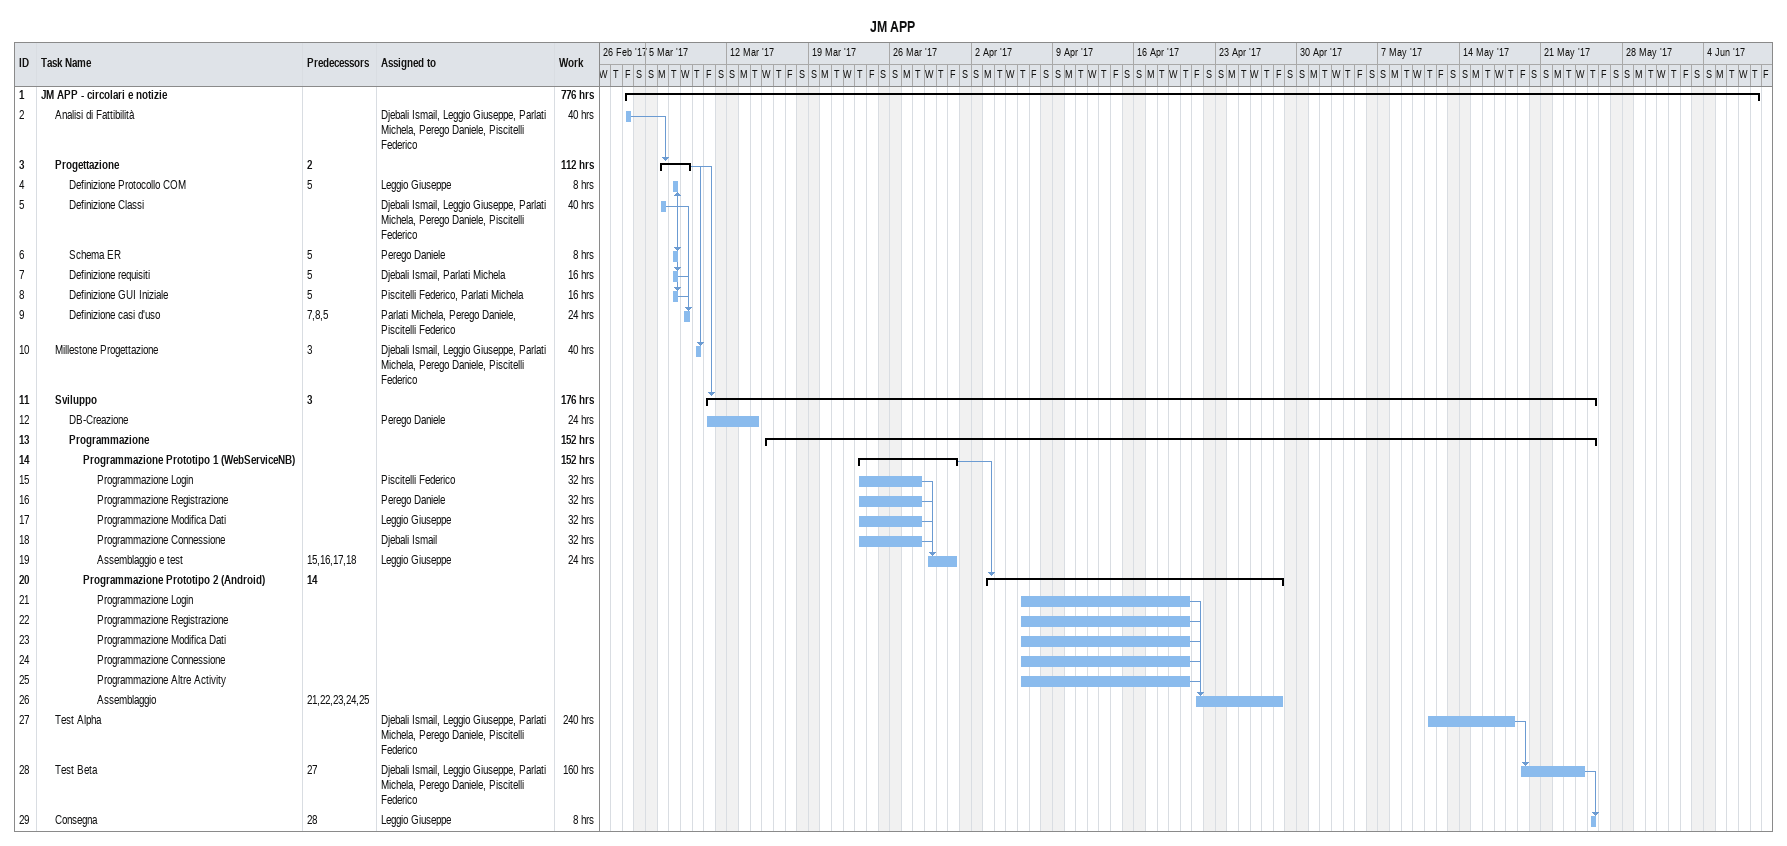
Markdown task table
JM APP

| ID | Level | Task | Start | Finish | Predecessors | Resources | Work (h) |
|---|---|---|---|---|---|---|---|
| 1 | 1 | **JM APP - circolari e notizie** | 2017-03-03 | 2017-06-08 |  |  | 776 |
| 2 | 2 | Analisi di Fattibilità | 2017-03-03 | 2017-03-03 |  | Djebali Ismail, Leggio Giuseppe, Parlati Michela, Perego Daniele, Piscitelli Federico | 40 |
| 3 | 2 | **Progettazione** | 2017-03-06 | 2017-03-08 | 2 |  | 112 |
| 4 | 3 | Definizione Protocollo COM | 2017-03-07 | 2017-03-07 | 5 | Leggio Giuseppe | 8 |
| 5 | 3 | Definizione Classi | 2017-03-06 | 2017-03-06 |  | Djebali Ismail, Leggio Giuseppe, Parlati Michela, Perego Daniele, Piscitelli Federico | 40 |
| 6 | 3 | Schema ER | 2017-03-07 | 2017-03-07 | 5 | Perego Daniele | 8 |
| 7 | 3 | Definizione requisiti | 2017-03-07 | 2017-03-07 | 5 | Djebali Ismail, Parlati Michela | 16 |
| 8 | 3 | Definizione GUI Iniziale | 2017-03-07 | 2017-03-07 | 5 | Piscitelli Federico, Parlati Michela | 16 |
| 9 | 3 | Definizione casi d'uso | 2017-03-08 | 2017-03-08 | 7, 8, 5 | Parlati Michela, Perego Daniele, Piscitelli Federico | 24 |
| 10 | 2 | Millestone Progettazione | 2017-03-09 | 2017-03-09 | 3 | Djebali Ismail, Leggio Giuseppe, Parlati Michela, Perego Daniele, Piscitelli Federico | 40 |
| 11 | 2 | **Sviluppo** | 2017-03-10 | 2017-05-25 | 3 |  | 176 |
| 12 | 3 | DB-Creazione | 2017-03-10 | 2017-03-14 |  | Perego Daniele | 24 |
| 13 | 3 | **Programmazione** | 2017-03-15 | 2017-05-25 |  |  | 152 |
| 14 | 4 | **Programmazione Prototipo 1 (WebServiceNB)** | 2017-03-23 | 2017-03-31 |  |  | 152 |
| 15 | 5 | Programmazione Login | 2017-03-23 | 2017-03-28 |  | Piscitelli Federico | 32 |
| 16 | 5 | Programmazione Registrazione | 2017-03-23 | 2017-03-28 |  | Perego Daniele | 32 |
| 17 | 5 | Programmazione Modifica Dati | 2017-03-23 | 2017-03-28 |  | Leggio Giuseppe | 32 |
| 18 | 5 | Programmazione Connessione | 2017-03-23 | 2017-03-28 |  | Djebali Ismail | 32 |
| 19 | 5 | Assemblaggio e test | 2017-03-29 | 2017-03-31 | 15, 16, 17, 18 | Leggio Giuseppe | 24 |
| 20 | 4 | **Programmazione Prototipo 2 (Android)** | 2017-04-03 | 2017-04-28 | 14 |  |  |
| 21 | 5 | Programmazione Login | 2017-04-06 | 2017-04-20 |  |  |  |
| 22 | 5 | Programmazione Registrazione | 2017-04-06 | 2017-04-20 |  |  |  |
| 23 | 5 | Programmazione Modifica Dati | 2017-04-06 | 2017-04-20 |  |  |  |
| 24 | 5 | Programmazione Connessione | 2017-04-06 | 2017-04-20 |  |  |  |
| 25 | 5 | Programmazione Altre Activity | 2017-04-06 | 2017-04-20 |  |  |  |
| 26 | 5 | Assemblaggio | 2017-04-21 | 2017-04-28 | 21, 22, 23, 24, 25 |  |  |
| 27 | 2 | Test Alpha | 2017-05-11 | 2017-05-18 |  | Djebali Ismail, Leggio Giuseppe, Parlati Michela, Perego Daniele, Piscitelli Federico | 240 |
| 28 | 2 | Test Beta | 2017-05-19 | 2017-05-24 | 27 | Djebali Ismail, Leggio Giuseppe, Parlati Michela, Perego Daniele, Piscitelli Federico | 160 |
| 29 | 2 | Consegna | 2017-05-25 | 2017-05-25 | 28 | Leggio Giuseppe | 8 |
